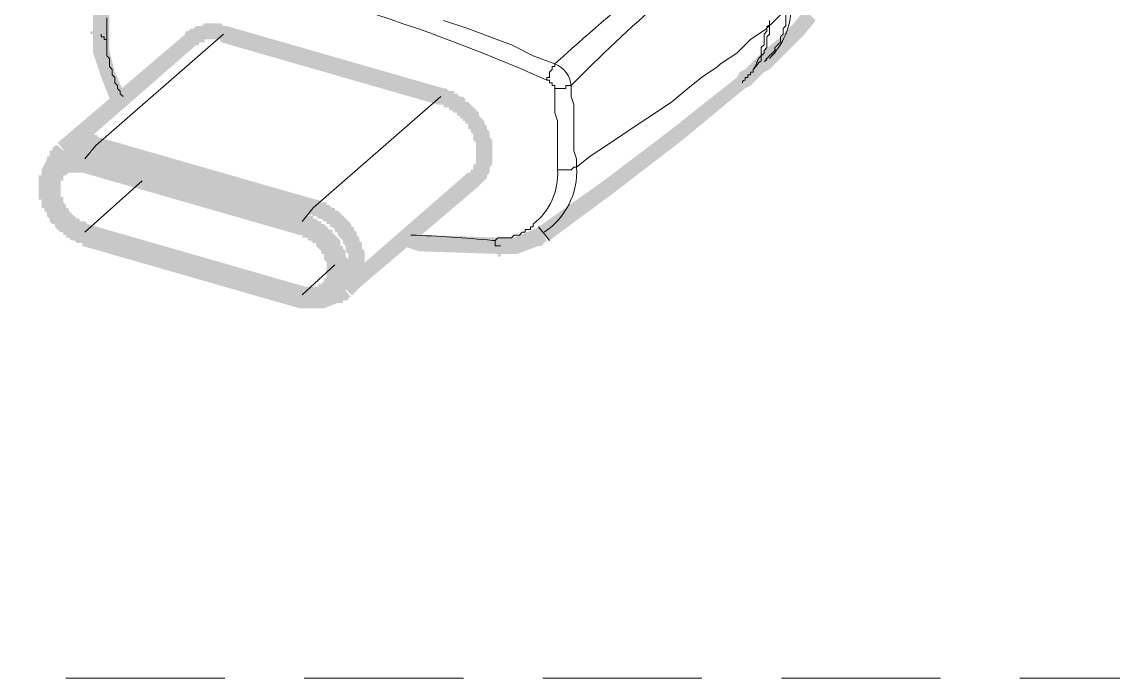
# Model space of a CAD drawing. Header units: millimetres. Extents: x -71336 to -35435, y -26189 to 22712.
# Drawn here: x -41062.62 to -41054.04, y -5471.38 to -5466.22 of the extents above; entities that cross this region are included whole.
import ezdxf
from ezdxf.enums import TextEntityAlignment as Align

# ---------------------------------------------------------------- set-up
doc = ezdxf.new("R2010")
doc.units = ezdxf.units.MM
doc.linetypes.add('DASHED2', pattern=[0.375, 0.25, -0.125])
doc.layers.add('SC - Equipment', color=7, linetype='Continuous', lineweight=13)
doc.styles.get("Standard").update_dxf_attribs({"font": 'arial.ttf', "height": 35})

# ---------------------------------------------------------------- blocks, each defined once
blk = doc.blocks.new('BARCO CLICKSHARE BUTTON WITH TEXT - SCHEMATIC')
at = {"layer": 'SC - Equipment', "lineweight": 0, "transparency": 33554687}
for points in [[(-20.4094, -24.6578), (-20.4094, -24.6151), (-20.4094, -24.6151), (-20.4094, -24.551), (-20.4094, -24.551), (-20.4094, -24.487), (-20.4094, -24.487), (-20.4094, -24.4443), (-20.4094, -24.4443), (-20.4094, -24.3802), (-20.4094, -24.3802), (-20.4094, -24.3162), (-20.4094, -24.3162), (-20.4094, -24.2735), (-20.4094, -24.2735), (-20.4094, -24.2094), (-20.4094, -24.2094), (-20.3881, -24.1454), (-20.3881, -24.1454), (-20.3881, -24.0814), (-20.3881, -24.0814), (-20.3881, -24.0173), (-20.26, -24.0387), (-20.26, -24.0814), (-20.26, -24.0814), (-20.26, -24.1454), (-20.26, -24.1454), (-20.2813, -24.2094), (-20.2813, -24.2094), (-20.2813, -24.2735), (-20.2813, -24.2735), (-20.2813, -24.3375), (-20.2813, -24.3375), (-20.2813, -24.4016), (-20.2813, -24.4016), (-20.2813, -24.4656), (-20.2813, -24.4656), (-20.2813, -24.487), (-20.2813, -24.487), (-20.2813, -24.551), (-20.2813, -24.551), (-20.2813, -24.6151), (-20.2813, -24.6151), (-20.2813, -24.6578)], [(-15.1576, -24.8072), (-15.0295, -24.7005), (-14.9014, -24.5724), (-14.8161, -24.4656), (-14.7307, -24.551), (-14.8161, -24.6578), (-14.9441, -24.7859), (-15.0509, -24.8926)], [(-19.406, -24.7218), (-19.406, -24.7218), (-19.406, -24.7005), (-19.4274, -24.7005), (-19.4487, -24.7005), (-19.4487, -24.7005), (-19.4701, -24.7005), (-19.4701, -24.7005), (-19.4914, -24.7005), (-19.4914, -24.7005), (-19.5128, -24.7005), (-19.5128, -24.7005), (-19.5128, -24.7005), (-19.5341, -24.7005), (-19.5341, -24.7218), (-19.5341, -24.7218), (-19.5555, -24.7218), (-19.5555, -24.7218), (-19.5555, -24.7218), (-19.5768, -24.7218), (-19.5768, -24.7218), (-19.5768, -24.7432), (-19.5982, -24.7432), (-19.5982, -24.7432), (-19.6836, -24.6578), (-19.6836, -24.6364), (-19.6622, -24.6364), (-19.6622, -24.6364), (-19.6622, -24.6364), (-19.6409, -24.6151), (-19.6409, -24.6151), (-19.6409, -24.6151), (-19.6409, -24.6151), (-19.6195, -24.6151), (-19.6195, -24.6151), (-19.6195, -24.6151), (-19.6195, -24.6151), (-19.5982, -24.5937), (-19.5982, -24.5937), (-19.5982, -24.5937), (-19.5768, -24.5937), (-19.5768, -24.5937), (-19.5768, -24.5937), (-19.5555, -24.5937), (-19.5555, -24.5937), (-19.5341, -24.5724), (-19.5341, -24.5724), (-19.5341, -24.5724), (-19.5341, -24.5724), (-19.5128, -24.5724), (-19.5128, -24.5724), (-19.5128, -24.5724), (-19.5128, -24.5724), (-19.4914, -24.5724), (-19.4914, -24.5724), (-19.4701, -24.5724), (-19.4701, -24.5724), (-19.4487, -24.5724), (-19.4487, -24.5724), (-19.4487, -24.5724), (-19.4274, -24.5724), (-19.4274, -24.5724), (-19.4274, -24.5724), (-19.406, -24.5724), (-19.406, -24.5724), (-19.3847, -24.5937), (-19.3847, -24.5937), (-19.3633, -24.5937), (-19.3633, -24.5937), (-19.3633, -24.5937)], [(-20.2813, -24.6578), (-20.2813, -24.7859), (-20.2386, -24.9566), (-20.1532, -25.1488), (-20.1532, -25.1488), (-20.2386, -25.2128), (-20.26, -25.2128), (-20.26, -25.2128), (-20.3454, -24.9993), (-20.4094, -24.8072), (-20.4094, -24.6578)], [(-15.3284, -24.9567), (-15.2857, -24.9353), (-15.2217, -24.8713), (-15.179, -24.914), (-15.2217, -24.8713), (-15.179, -24.8286), (-15.0936, -24.9353), (-15.1363, -24.9567), (-15.1363, -24.9567), (-15.2003, -25.0207), (-15.2003, -25.0207), (-15.243, -25.0634)], [(-16.9082, -26.1735), (-16.3959, -25.8106), (-15.8621, -25.405), (-15.3498, -24.9993), (-15.2857, -25.0847), (-15.7768, -25.4904), (-16.3318, -25.9173), (-16.8228, -26.2803)], [(-17.3993, -25.5971), (-17.3993, -25.5758), (-17.3993, -25.5758), (-17.3993, -25.5544), (-17.3993, -25.5544), (-17.3993, -25.5331), (-17.3993, -25.5117), (-17.3993, -25.5117), (-17.4206, -25.4904), (-17.4206, -25.469), (-17.4206, -25.469), (-17.4206, -25.469), (-17.4206, -25.4477), (-17.442, -25.4263), (-17.442, -25.4263), (-17.442, -25.405), (-17.4633, -25.405), (-17.4633, -25.3836), (-17.4633, -25.3623), (-17.4846, -25.3623), (-17.4846, -25.3409), (-17.506, -25.3409), (-17.506, -25.3196), (-17.5273, -25.3196), (-17.5273, -25.2982), (-17.5487, -25.2982), (-17.5487, -25.2769), (-17.57, -25.2769), (-17.5914, -25.2555), (-17.5914, -25.2555), (-17.5914, -25.2555), (-17.6127, -25.2555), (-17.6127, -25.2342), (-17.6341, -25.2342), (-17.6554, -25.2342), (-17.6554, -25.2128), (-17.6768, -25.2128), (-17.6768, -25.2128), (-17.6981, -25.2128), (-17.6554, -25.0847), (-17.6554, -25.0847), (-17.6341, -25.0847), (-17.6341, -25.0847), (-17.6341, -25.0847), (-17.6127, -25.1061), (-17.6127, -25.1061), (-17.5914, -25.1061), (-17.5914, -25.1061), (-17.57, -25.1061), (-17.57, -25.1274), (-17.57, -25.1274), (-17.57, -25.1274), (-17.5487, -25.1274), (-17.5487, -25.1274), (-17.5273, -25.1488), (-17.5273, -25.1488), (-17.506, -25.1488), (-17.506, -25.1488), (-17.506, -25.1488), (-17.506, -25.1488), (-17.4846, -25.1701), (-17.4846, -25.1701), (-17.4846, -25.1701), (-17.4846, -25.1915), (-17.4633, -25.1915), (-17.4633, -25.1915), (-17.442, -25.2128), (-17.442, -25.2128), (-17.442, -25.2128), (-17.442, -25.2128), (-17.4206, -25.2342), (-17.4206, -25.2342), (-17.3993, -25.2555), (-17.3993, -25.2555), (-17.3993, -25.2555), (-17.3993, -25.2555), (-17.3779, -25.2769), (-17.3779, -25.2769), (-17.3779, -25.2982), (-17.3779, -25.2982), (-17.3566, -25.3196), (-17.3566, -25.3196), (-17.3566, -25.3196), (-17.3566, -25.3196), (-17.3352, -25.3409), (-17.3352, -25.3409), (-17.3352, -25.3623), (-17.3352, -25.3623), (-17.3139, -25.3836), (-17.3139, -25.3836), (-17.3139, -25.405), (-17.3139, -25.405), (-17.3139, -25.405), (-17.3139, -25.405), (-17.2925, -25.4263), (-17.2925, -25.4263), (-17.2925, -25.4263), (-17.2925, -25.4263), (-17.2925, -25.4477), (-17.2925, -25.4477), (-17.2925, -25.469), (-17.2925, -25.469), (-17.2712, -25.4904), (-17.2712, -25.4904), (-17.2712, -25.5117), (-17.2712, -25.5117), (-17.2712, -25.5331), (-17.2712, -25.5331), (-17.2712, -25.5331), (-17.2712, -25.5331), (-17.2712, -25.5544), (-17.2712, -25.5544), (-17.2712, -25.5758), (-17.2712, -25.5758), (-17.2712, -25.5971)], [(-20.687, -25.5117), (-20.687, -25.5117), (-20.687, -25.5117), (-20.6656, -25.5117), (-20.6656, -25.5117), (-20.6656, -25.4904), (-20.6443, -25.4904), (-20.6443, -25.4904), (-20.6443, -25.4904), (-20.6229, -25.4904), (-20.6229, -25.4904), (-20.6229, -25.469), (-20.6229, -25.469), (-20.6016, -25.469), (-20.6016, -25.469), (-20.6016, -25.469), (-20.6016, -25.469), (-20.5802, -25.469), (-20.5802, -25.469), (-20.5589, -25.4477), (-20.5589, -25.4477), (-20.5589, -25.4477), (-20.5589, -25.4477), (-20.5375, -25.4477), (-20.5375, -25.4477), (-20.5162, -25.4477), (-20.5162, -25.4477), (-20.5162, -25.4477), (-20.5162, -25.4477), (-20.4948, -25.4477), (-20.4948, -25.4477), (-20.4735, -25.4477), (-20.4735, -25.4477), (-20.4521, -25.4477), (-20.4521, -25.4477), (-20.4521, -25.4477), (-20.4521, -25.4477), (-20.4308, -25.4477), (-20.4308, -25.4477), (-20.4094, -25.4477), (-20.4094, -25.4477), (-20.3881, -25.4477), (-20.3881, -25.4477), (-20.3667, -25.469), (-20.3667, -25.469), (-20.3667, -25.469), (-20.4094, -25.5971), (-20.4094, -25.5758), (-20.4308, -25.5758), (-20.4308, -25.5758), (-20.4521, -25.5758), (-20.4521, -25.5758), (-20.4735, -25.5758), (-20.4735, -25.5758), (-20.4948, -25.5758), (-20.4948, -25.5758), (-20.5162, -25.5758), (-20.5162, -25.5758), (-20.5162, -25.5758), (-20.5375, -25.5758), (-20.5375, -25.5758), (-20.5589, -25.5971), (-20.5589, -25.5971), (-20.5589, -25.5971), (-20.5802, -25.5971), (-20.5802, -25.5971), (-20.5802, -25.5971), (-20.6016, -25.6185), (-20.6016, -25.6185), (-20.6016, -25.6185)], [(-20.7724, -25.6398), (-20.7724, -25.6185), (-20.7724, -25.6185), (-20.751, -25.6185), (-20.751, -25.6185), (-20.751, -25.5971), (-20.751, -25.5971), (-20.751, -25.5971), (-20.751, -25.5971), (-20.751, -25.5758), (-20.751, -25.5758), (-20.7297, -25.5758), (-20.7297, -25.5758), (-20.7297, -25.5544), (-20.7297, -25.5544), (-20.7297, -25.5544), (-20.7297, -25.5544), (-20.7083, -25.5331), (-20.7083, -25.5331), (-20.7083, -25.5331), (-20.7083, -25.5331), (-20.687, -25.5331), (-20.6016, -25.6185), (-20.6229, -25.6185), (-20.6229, -25.6185), (-20.6229, -25.6398), (-20.6229, -25.6398), (-20.6229, -25.6398), (-20.6443, -25.6612), (-20.6443, -25.6612), (-20.6443, -25.6612), (-20.6443, -25.6612), (-20.6443, -25.6825), (-20.6443, -25.6825)], [(-20.815, -25.7252), (-20.815, -25.7252), (-20.815, -25.7252), (-20.7937, -25.7039), (-20.7937, -25.7039), (-20.7937, -25.7039), (-20.7937, -25.6825), (-20.7937, -25.6825), (-20.7937, -25.6825), (-20.7723, -25.6612), (-20.7723, -25.6612), (-20.7723, -25.6612), (-20.7723, -25.6612), (-20.751, -25.6398), (-20.751, -25.6398), (-20.751, -25.6398), (-20.751, -25.6398), (-20.7296, -25.6398), (-20.7296, -25.6185), (-20.7296, -25.6185), (-20.7296, -25.6185), (-20.7083, -25.6185), (-20.7083, -25.6185), (-20.7083, -25.5971), (-20.7083, -25.5971), (-20.6869, -25.5971), (-20.6869, -25.5971), (-20.6869, -25.5971), (-20.6229, -25.7039), (-20.6229, -25.7039), (-20.6443, -25.7039), (-20.6443, -25.7252), (-20.6443, -25.7252), (-20.6656, -25.7252), (-20.6656, -25.7252), (-20.6656, -25.7466), (-20.6656, -25.7466), (-20.6656, -25.7466), (-20.6869, -25.7466), (-20.6869, -25.7679), (-20.6869, -25.7679), (-20.6869, -25.7679), (-20.6869, -25.7892)], [(-20.4948, -25.7466), (-20.4948, -25.7466), (-20.4948, -25.7466), (-20.5162, -25.7466), (-20.5162, -25.7466), (-20.5162, -25.7466), (-20.5375, -25.7466), (-20.5375, -25.7466), (-20.5589, -25.7466), (-20.5589, -25.7466), (-20.5589, -25.7466), (-20.5802, -25.7466), (-20.5802, -25.7466), (-20.5802, -25.7466), (-20.6016, -25.7466), (-20.6016, -25.7466), (-20.6016, -25.7466), (-20.6016, -25.7466), (-20.6229, -25.7679), (-20.6229, -25.7679), (-20.6229, -25.7679), (-20.7083, -25.6612), (-20.7083, -25.6612), (-20.687, -25.6612), (-20.687, -25.6612), (-20.687, -25.6612), (-20.6656, -25.6398), (-20.6656, -25.6398), (-20.6656, -25.6398), (-20.6656, -25.6398), (-20.6443, -25.6398), (-20.6443, -25.6398), (-20.6443, -25.6398), (-20.6443, -25.6398), (-20.6229, -25.6185), (-20.6229, -25.6185), (-20.6229, -25.6185), (-20.6229, -25.6185), (-20.6016, -25.6185), (-20.6016, -25.6185), (-20.5802, -25.6185), (-20.5802, -25.6185), (-20.5802, -25.6185), (-20.5802, -25.6185), (-20.5589, -25.6185), (-20.5589, -25.6185), (-20.5375, -25.6185), (-20.5375, -25.6185), (-20.5375, -25.6185), (-20.5375, -25.6185), (-20.5162, -25.6185), (-20.5162, -25.6185), (-20.4948, -25.6185), (-20.4948, -25.6185), (-20.4948, -25.6185), (-20.4735, -25.6185), (-20.4735, -25.6185), (-20.4735, -25.6185), (-20.4521, -25.6185), (-20.4521, -25.6185), (-20.4521, -25.6185)], [(-20.6656, -25.5971), (-20.6656, -25.5758), (-20.6656, -25.5758), (-20.6443, -25.5758), (-20.6443, -25.5758), (-20.6443, -25.5758), (-20.6443, -25.5758), (-20.6229, -25.5758), (-20.6229, -25.5758), (-20.6016, -25.5758), (-20.6016, -25.5758), (-20.6016, -25.5758), (-20.5802, -25.5758), (-20.5802, -25.5758), (-20.5802, -25.5758), (-20.5589, -25.5758), (-20.5589, -25.5758), (-20.5589, -25.5758), (-20.5589, -25.5758), (-20.5375, -25.5758), (-20.5375, -25.5758), (-20.5162, -25.5758), (-20.5162, -25.5758), (-20.4948, -25.5758), (-20.4948, -25.5758), (-20.4948, -25.5758), (-20.4948, -25.5758), (-20.4735, -25.5758), (-20.4735, -25.5758), (-20.4521, -25.5758), (-20.4521, -25.5758), (-20.4521, -25.5758), (-20.4948, -25.7039), (-20.4948, -25.7039), (-20.4948, -25.7039), (-20.5162, -25.7039), (-20.5162, -25.7039), (-20.5375, -25.7039), (-20.5375, -25.7039), (-20.5589, -25.7039), (-20.5589, -25.7039), (-20.5589, -25.7039), (-20.5802, -25.7039), (-20.5802, -25.7039), (-20.6016, -25.7039), (-20.6016, -25.7039), (-20.6016, -25.7039), (-20.6229, -25.7039), (-20.6229, -25.7039)], [(-17.4633, -25.7466), (-17.4419, -25.7466), (-17.4419, -25.7466), (-17.4419, -25.7252), (-17.4419, -25.7252), (-17.4206, -25.7252), (-17.4206, -25.7039), (-17.4206, -25.7039), (-17.4206, -25.7039), (-17.4206, -25.6825), (-17.4206, -25.6825), (-17.3993, -25.6825), (-17.3993, -25.6612), (-17.3993, -25.6612), (-17.3993, -25.6398), (-17.3993, -25.6398), (-17.3993, -25.6185), (-17.3993, -25.6185), (-17.3993, -25.5971), (-17.3993, -25.5971), (-17.2712, -25.5971), (-17.2712, -25.6185), (-17.2712, -25.6185), (-17.2712, -25.6185), (-17.2712, -25.6185), (-17.2712, -25.6398), (-17.2712, -25.6398), (-17.2712, -25.6612), (-17.2712, -25.6612), (-17.2712, -25.6825), (-17.2712, -25.6825), (-17.2712, -25.6825), (-17.2712, -25.6825), (-17.2925, -25.7039), (-17.2925, -25.7039), (-17.2925, -25.7252), (-17.2925, -25.7252), (-17.2925, -25.7252), (-17.2925, -25.7252), (-17.2925, -25.7466), (-17.2925, -25.7466), (-17.2925, -25.7466), (-17.2925, -25.7466), (-17.3139, -25.7679), (-17.3139, -25.7679), (-17.3139, -25.7679), (-17.3139, -25.7679), (-17.3139, -25.7892), (-17.3139, -25.7892), (-17.3352, -25.8106), (-17.3352, -25.8106), (-17.3352, -25.8106), (-17.3352, -25.8106), (-17.3566, -25.8319), (-17.3566, -25.8319), (-17.3566, -25.8319), (-17.3566, -25.8319), (-17.3779, -25.8533)], [(-20.4948, -26.323), (-20.4948, -26.3016), (-20.4948, -26.3016), (-20.5162, -26.3016), (-20.5162, -26.3016), (-20.5375, -26.3016), (-20.5375, -26.3016), (-20.5589, -26.2803), (-20.5589, -26.2803), (-20.5589, -26.2803), (-20.5589, -26.2803), (-20.5802, -26.2803), (-20.5802, -26.2803), (-20.6016, -26.2589), (-20.6016, -26.2589), (-20.6229, -26.2589), (-20.6229, -26.2589), (-20.6229, -26.2376), (-20.6229, -26.2376), (-20.6443, -26.2376), (-20.6443, -26.2376), (-20.6443, -26.2162), (-20.6443, -26.2162), (-20.6656, -26.2162), (-20.6656, -26.2162), (-20.687, -26.1949), (-20.687, -26.1949), (-20.687, -26.1949), (-20.687, -26.1949), (-20.7083, -26.1735), (-20.7083, -26.1735), (-20.7083, -26.1522), (-20.7083, -26.1522), (-20.7296, -26.1522), (-20.7296, -26.1522), (-20.751, -26.1308), (-20.751, -26.1308), (-20.751, -26.1095), (-20.751, -26.1095), (-20.751, -26.1095), (-20.751, -26.1095), (-20.7723, -26.0881), (-20.7723, -26.0881), (-20.7723, -26.0881), (-20.7723, -26.0881), (-20.7723, -26.0668), (-20.7723, -26.0668), (-20.7937, -26.0454), (-20.7937, -26.0454), (-20.7937, -26.0454), (-20.7937, -26.0454), (-20.7937, -26.0241), (-20.815, -26.0241), (-20.815, -26.0027), (-20.815, -26.0027), (-20.815, -25.9814), (-20.815, -25.9814), (-20.815, -25.96), (-20.815, -25.96), (-20.8364, -25.96), (-20.8364, -25.96), (-20.8364, -25.9387), (-20.8364, -25.9387), (-20.8364, -25.9173), (-20.8364, -25.9173), (-20.8364, -25.896), (-20.8364, -25.896), (-20.8364, -25.896), (-20.8364, -25.896), (-20.8364, -25.8746), (-20.8364, -25.8746), (-20.8364, -25.8746), (-20.8364, -25.8746), (-20.8364, -25.8533), (-20.8364, -25.8533), (-20.8364, -25.8319), (-20.8364, -25.8319), (-20.8364, -25.8106), (-20.8364, -25.8106), (-20.8364, -25.8106), (-20.8364, -25.8106), (-20.8364, -25.7892), (-20.8364, -25.7892), (-20.8364, -25.7679), (-20.8364, -25.7679), (-20.815, -25.7679), (-20.815, -25.7679), (-20.815, -25.7466), (-20.815, -25.7466), (-20.815, -25.7252), (-20.687, -25.7892), (-20.7083, -25.7892), (-20.7083, -25.7892), (-20.7083, -25.8106), (-20.7083, -25.8106), (-20.7083, -25.8319), (-20.7083, -25.8319), (-20.7083, -25.8533), (-20.7083, -25.8533), (-20.7083, -25.8746), (-20.7083, -25.8746), (-20.7083, -25.896), (-20.7083, -25.896), (-20.7083, -25.896), (-20.7083, -25.9173), (-20.7083, -25.9173), (-20.7083, -25.9387), (-20.687, -25.9387), (-20.687, -25.96), (-20.687, -25.9814), (-20.687, -25.9814), (-20.6656, -26.0027), (-20.6656, -26.0027), (-20.6656, -26.0241), (-20.6656, -26.0241), (-20.6443, -26.0454), (-20.6443, -26.0454), (-20.6443, -26.0454), (-20.6229, -26.0668), (-20.6229, -26.0668), (-20.6016, -26.0881), (-20.6016, -26.0881), (-20.6016, -26.1095), (-20.5802, -26.1095), (-20.5802, -26.1308), (-20.5589, -26.1308), (-20.5589, -26.1308), (-20.5375, -26.1522), (-20.5375, -26.1522), (-20.5162, -26.1522), (-20.5162, -26.1735), (-20.4948, -26.1735), (-20.4948, -26.1735), (-20.4735, -26.1735), (-20.4521, -26.1949), (-20.4521, -26.1949)], [(-20.6229, -25.7679), (-20.6229, -25.7679), (-20.6229, -25.7679), (-20.6229, -25.7679), (-20.6443, -25.7679), (-20.6443, -25.7892), (-20.6443, -25.7892), (-20.6443, -25.7892), (-20.6443, -25.7892), (-20.6443, -25.7892), (-20.6443, -25.8106), (-20.6443, -25.8106), (-20.7723, -25.7466), (-20.7723, -25.7466), (-20.7723, -25.7466), (-20.751, -25.7466), (-20.751, -25.7252), (-20.751, -25.7252), (-20.751, -25.7252), (-20.751, -25.7252), (-20.751, -25.7252), (-20.751, -25.7039), (-20.751, -25.7039), (-20.7296, -25.7039), (-20.7296, -25.7039), (-20.7296, -25.7039), (-20.7296, -25.7039), (-20.7296, -25.6825), (-20.7296, -25.6825), (-20.7296, -25.6825), (-20.7296, -25.6825), (-20.7083, -25.6825), (-20.7083, -25.6825), (-20.7083, -25.6612)], [(-20.6443, -25.8106), (-20.6443, -25.8106), (-20.6656, -25.8106), (-20.6656, -25.8106), (-20.6656, -25.8319), (-20.6656, -25.8319), (-20.6656, -25.8319), (-20.6656, -25.8533), (-20.6656, -25.8533), (-20.6656, -25.8533), (-20.6656, -25.8746), (-20.6656, -25.8746), (-20.7937, -25.8746), (-20.7937, -25.8533), (-20.7937, -25.8533), (-20.7937, -25.8533), (-20.7937, -25.8533), (-20.7937, -25.8319), (-20.7937, -25.8319), (-20.7937, -25.8319), (-20.7937, -25.8319), (-20.7937, -25.8106), (-20.7937, -25.8106), (-20.7937, -25.8106), (-20.7937, -25.8106), (-20.7937, -25.7893), (-20.7724, -25.7893), (-20.7724, -25.7893), (-20.7724, -25.7893), (-20.7724, -25.7679), (-20.7724, -25.7679), (-20.7724, -25.7679), (-20.7724, -25.7679), (-20.7724, -25.7466)], [(-20.6656, -25.8746), (-20.6656, -25.8746), (-20.6656, -25.896), (-20.6656, -25.896), (-20.6656, -25.9173), (-20.6656, -25.9173), (-20.6656, -25.9387), (-20.6443, -25.9387), (-20.6443, -25.96), (-20.6443, -25.96), (-20.6443, -25.9814), (-20.6443, -25.9814), (-20.6229, -26.0027), (-20.6229, -26.0027), (-20.6229, -26.0241), (-20.6016, -26.0241), (-20.6016, -26.0454), (-20.6016, -26.0454), (-20.5802, -26.0668), (-20.5802, -26.0668), (-20.5802, -26.0668), (-20.5589, -26.0881), (-20.5589, -26.0881), (-20.5375, -26.1095), (-20.5375, -26.1095), (-20.5162, -26.1095), (-20.5162, -26.1308), (-20.4948, -26.1308), (-20.4948, -26.1308), (-20.4735, -26.1308), (-20.4735, -26.1308), (-20.4521, -26.1522), (-20.4521, -26.1522), (-20.4948, -26.2589), (-20.4948, -26.2589), (-20.4948, -26.2589), (-20.5162, -26.2589), (-20.5162, -26.2589), (-20.5375, -26.2589), (-20.5375, -26.2589), (-20.5375, -26.2376), (-20.5375, -26.2376), (-20.5589, -26.2376), (-20.5589, -26.2376), (-20.5802, -26.2376), (-20.5802, -26.2376), (-20.6016, -26.2162), (-20.6016, -26.2162), (-20.6016, -26.2162), (-20.6016, -26.2162), (-20.6229, -26.1949), (-20.6229, -26.1949), (-20.6229, -26.1949), (-20.6443, -26.1949), (-20.6443, -26.1735), (-20.6443, -26.1735), (-20.6656, -26.1735), (-20.6656, -26.1735), (-20.6656, -26.1522), (-20.6656, -26.1522), (-20.687, -26.1522), (-20.687, -26.1308), (-20.687, -26.1308), (-20.687, -26.1308), (-20.7083, -26.1095), (-20.7083, -26.1095), (-20.7083, -26.1095), (-20.7083, -26.1095), (-20.7297, -26.0881), (-20.7297, -26.0881), (-20.7297, -26.0881), (-20.7297, -26.0668), (-20.751, -26.0668), (-20.751, -26.0668), (-20.751, -26.0454), (-20.751, -26.0454), (-20.751, -26.0241), (-20.751, -26.0241), (-20.7724, -26.0241), (-20.7724, -26.0241), (-20.7724, -26.0027), (-20.7724, -26.0027), (-20.7724, -25.9814), (-20.7724, -25.9814), (-20.7724, -25.96), (-20.7724, -25.96), (-20.7937, -25.96), (-20.7937, -25.96), (-20.7937, -25.9387), (-20.7937, -25.9387), (-20.7937, -25.9173), (-20.7937, -25.9173), (-20.7937, -25.896), (-20.7937, -25.896), (-20.7937, -25.896), (-20.7937, -25.896), (-20.7937, -25.8746)], [(-18.6588, -25.96), (-18.6588, -25.96), (-18.6588, -25.96), (-18.6375, -25.96), (-18.6375, -25.96), (-18.6161, -25.9814), (-18.6161, -25.9814), (-18.5948, -25.9814), (-18.5948, -25.9814), (-18.5734, -25.9814), (-18.5734, -25.9814), (-18.5734, -26.0027), (-18.5734, -26.0027), (-18.5521, -26.0027), (-18.5521, -26.0027), (-18.5307, -26.0241), (-18.5307, -26.0241), (-18.5094, -26.0241), (-18.5094, -26.0241), (-18.5094, -26.0454), (-18.5094, -26.0454), (-18.488, -26.0454), (-18.488, -26.0454), (-18.4667, -26.0668), (-18.4667, -26.0668), (-18.4667, -26.0668), (-18.4667, -26.0668), (-18.4453, -26.0881), (-18.4453, -26.0881), (-18.4453, -26.0881), (-18.4453, -26.0881), (-18.424, -26.1095), (-18.424, -26.1095), (-18.4026, -26.1308), (-18.4026, -26.1308), (-18.4026, -26.1308), (-18.4026, -26.1308), (-18.3813, -26.1522), (-18.3813, -26.1522), (-18.3813, -26.1735), (-18.3813, -26.1735), (-18.3599, -26.1735), (-18.3599, -26.1949), (-18.3599, -26.1949), (-18.3599, -26.1949), (-18.3386, -26.2162), (-18.3386, -26.2162), (-18.3386, -26.2376), (-18.3386, -26.2376), (-18.3172, -26.2589), (-18.3172, -26.2589), (-18.3172, -26.2589), (-18.3172, -26.2803), (-18.3172, -26.2803), (-18.3172, -26.2803), (-18.2959, -26.3016), (-18.2959, -26.3016), (-18.2959, -26.323), (-18.2959, -26.323), (-18.2959, -26.3443), (-18.2959, -26.3443), (-18.2959, -26.3443), (-18.2959, -26.3443), (-18.2745, -26.3657), (-18.2745, -26.3657), (-18.2745, -26.387), (-18.2745, -26.387), (-18.2745, -26.4084), (-18.2745, -26.4084), (-18.2745, -26.4297), (-18.2745, -26.4297), (-18.2745, -26.4297), (-18.2745, -26.4297), (-18.2745, -26.4511), (-18.2745, -26.4511), (-18.2745, -26.4724), (-18.2745, -26.4724), (-18.2745, -26.4938), (-18.2745, -26.4938), (-18.2745, -26.5151), (-18.2745, -26.5151), (-18.2745, -26.5151), (-18.2745, -26.5151), (-18.2745, -26.5365), (-18.2745, -26.5365), (-18.2745, -26.5365), (-18.2745, -26.5365), (-18.2745, -26.5578), (-18.2745, -26.5578), (-18.2959, -26.5792), (-18.2959, -26.5792), (-18.2959, -26.5792), (-18.2959, -26.5792), (-18.2959, -26.6005), (-18.2959, -26.6005), (-18.2959, -26.6219), (-18.2959, -26.6219), (-18.3172, -26.6219), (-18.3172, -26.6219), (-18.3172, -26.6432), (-18.3172, -26.6432), (-18.3172, -26.6432), (-18.3172, -26.6432), (-18.3386, -26.6645), (-18.3386, -26.6645), (-18.3386, -26.6645), (-18.3386, -26.6645), (-18.3386, -26.6859), (-18.3386, -26.6859), (-18.3599, -26.6859), (-18.3599, -26.7072), (-18.3599, -26.7072), (-18.3599, -26.7072), (-18.3813, -26.7072), (-18.4667, -26.6219), (-18.4667, -26.6219), (-18.4453, -26.6005), (-18.4453, -26.6005), (-18.4453, -26.6005), (-18.4453, -26.5792), (-18.424, -26.5792), (-18.424, -26.5792), (-18.424, -26.5792), (-18.424, -26.5578), (-18.424, -26.5578), (-18.424, -26.5365), (-18.4026, -26.5365), (-18.4026, -26.5365), (-18.4026, -26.5151), (-18.4026, -26.5151), (-18.4026, -26.5151), (-18.4026, -26.4938), (-18.4026, -26.4724), (-18.4026, -26.4724), (-18.4026, -26.4511), (-18.4026, -26.4511), (-18.4026, -26.4297), (-18.4026, -26.4297), (-18.4026, -26.4084), (-18.4026, -26.4084), (-18.4026, -26.387), (-18.424, -26.3657), (-18.424, -26.3657), (-18.424, -26.3443), (-18.424, -26.3443), (-18.424, -26.323), (-18.4453, -26.3016), (-18.4453, -26.3016), (-18.4453, -26.2803), (-18.4667, -26.2589), (-18.4667, -26.2589), (-18.488, -26.2376), (-18.488, -26.2376), (-18.488, -26.2162), (-18.5094, -26.2162), (-18.5094, -26.1949), (-18.5307, -26.1735), (-18.5307, -26.1735), (-18.488, -26.1308), (-18.5307, -26.1735), (-18.5521, -26.1735), (-18.5094, -26.1308), (-18.5307, -26.1735), (-18.5521, -26.1522), (-18.5734, -26.1522), (-18.5734, -26.1308), (-18.5948, -26.1308), (-18.5948, -26.1308), (-18.6161, -26.1095), (-18.6375, -26.1095), (-18.6375, -26.1095), (-18.6588, -26.0881), (-18.6588, -26.0881), (-18.6802, -26.0881), (-18.6802, -26.0881), (-18.7015, -26.0668)], [(-18.7442, -26.0668), (-18.7442, -26.0668), (-18.7442, -26.0668), (-18.7229, -26.0881), (-18.7229, -26.0881), (-18.7015, -26.0881), (-18.7015, -26.0881), (-18.6802, -26.0881), (-18.6802, -26.0881), (-18.6802, -26.1095), (-18.6802, -26.1095), (-18.6588, -26.1095), (-18.6588, -26.1095), (-18.6375, -26.1308), (-18.6375, -26.1308), (-18.6161, -26.1308), (-18.6161, -26.1308), (-18.6161, -26.1522), (-18.6161, -26.1522), (-18.5948, -26.1522), (-18.5948, -26.1522), (-18.5734, -26.1735), (-18.5734, -26.1735), (-18.5734, -26.1735), (-18.5734, -26.1735), (-18.5521, -26.1949), (-18.5521, -26.1949), (-18.5307, -26.1949), (-18.5307, -26.1949), (-18.5307, -26.2162), (-18.5307, -26.2162), (-18.5307, -26.2162), (-18.5307, -26.2162), (-18.5094, -26.2376), (-18.5094, -26.2376), (-18.488, -26.2589), (-18.488, -26.2589), (-18.488, -26.2589), (-18.488, -26.2589), (-18.4667, -26.2803), (-18.4667, -26.2803), (-18.4667, -26.3016), (-18.4667, -26.3016), (-18.4667, -26.323), (-18.4667, -26.323), (-18.4453, -26.323), (-18.4453, -26.3443), (-18.4453, -26.3443), (-18.4453, -26.3443), (-18.424, -26.3657), (-18.424, -26.3657), (-18.424, -26.387), (-18.424, -26.387), (-18.424, -26.4084), (-18.424, -26.4084), (-18.424, -26.4084), (-18.424, -26.4084), (-18.4026, -26.4297), (-18.4026, -26.4297), (-18.4026, -26.4511), (-18.4026, -26.4511), (-18.4026, -26.4511), (-18.4026, -26.4511), (-18.4026, -26.4724), (-18.4026, -26.4724), (-18.4026, -26.4938), (-18.4026, -26.4938), (-18.4026, -26.4938), (-18.4026, -26.4938), (-18.4026, -26.5151), (-18.4026, -26.5151), (-18.4026, -26.5365), (-18.4026, -26.5365), (-18.4026, -26.5578), (-18.4026, -26.5578), (-18.4026, -26.5578), (-18.4026, -26.5578), (-18.4026, -26.5791), (-18.4026, -26.5791), (-18.4026, -26.5791), (-18.4026, -26.6005), (-18.4026, -26.6005), (-18.4026, -26.6005), (-18.4026, -26.6218), (-18.424, -26.6218), (-18.424, -26.6432), (-18.424, -26.6432), (-18.424, -26.6432), (-18.424, -26.6432), (-18.424, -26.6645), (-18.424, -26.6645), (-18.424, -26.6645), (-18.424, -26.6645), (-18.4453, -26.6859), (-18.4453, -26.6859), (-18.4453, -26.6859), (-18.4453, -26.6859), (-18.4453, -26.7072), (-18.4453, -26.7072), (-18.4667, -26.7072), (-18.4667, -26.7286), (-18.4667, -26.7286), (-18.5734, -26.6432), (-18.5734, -26.6432), (-18.5521, -26.6432), (-18.5521, -26.6218), (-18.5521, -26.6218), (-18.5521, -26.6218), (-18.5521, -26.6005), (-18.5521, -26.6005), (-18.5307, -26.6005), (-18.5307, -26.5791), (-18.5307, -26.5791), (-18.5307, -26.5578), (-18.5307, -26.5578), (-18.5307, -26.5578), (-18.5307, -26.5365), (-18.5307, -26.5365), (-18.5307, -26.5151), (-18.5307, -26.5151), (-18.5307, -26.4938), (-18.5307, -26.4938), (-18.5307, -26.4724), (-18.5307, -26.4724), (-18.5307, -26.4724), (-18.5307, -26.4511), (-18.5521, -26.4297), (-18.5521, -26.4297), (-18.5521, -26.4084), (-18.5521, -26.4084), (-18.5521, -26.387), (-18.5734, -26.387), (-18.5734, -26.3657), (-18.5734, -26.3443), (-18.5948, -26.3443), (-18.5948, -26.323), (-18.6161, -26.323), (-18.6161, -26.3016), (-18.6161, -26.3016), (-18.6375, -26.3016), (-18.6375, -26.2803), (-18.6588, -26.2803), (-18.6588, -26.2589), (-18.6802, -26.2589), (-18.6802, -26.2376), (-18.7015, -26.2376), (-18.7015, -26.2376), (-18.7229, -26.2162), (-18.7229, -26.2162), (-18.7442, -26.2162), (-18.7442, -26.2162), (-18.7656, -26.1949), (-18.7656, -26.1949), (-18.7869, -26.1949)], [(-18.5734, -26.5151), (-18.5734, -26.4938), (-18.5734, -26.4938), (-18.5734, -26.4938), (-18.5734, -26.4724), (-18.5734, -26.4724), (-18.5734, -26.4511), (-18.5734, -26.4511), (-18.5948, -26.4297), (-18.5948, -26.4297), (-18.5948, -26.4084), (-18.5948, -26.387), (-18.6161, -26.387), (-18.6161, -26.3657), (-18.6161, -26.3657), (-18.6375, -26.3443), (-18.6375, -26.3443), (-18.6375, -26.3443), (-18.6588, -26.323), (-18.6588, -26.323), (-18.6588, -26.3016), (-18.6802, -26.3016), (-18.6802, -26.3016), (-18.7015, -26.2803), (-18.7015, -26.2803), (-18.7229, -26.2803), (-18.7229, -26.2589), (-18.7442, -26.2589), (-18.7442, -26.2589), (-18.7656, -26.2589), (-18.7656, -26.2376), (-18.7869, -26.2376), (-18.7869, -26.2376), (-18.7442, -26.1095), (-18.7442, -26.1095), (-18.7442, -26.1095), (-18.7229, -26.1308), (-18.7229, -26.1308), (-18.7015, -26.1308), (-18.7015, -26.1308), (-18.7015, -26.1308), (-18.6802, -26.1308), (-18.6802, -26.1522), (-18.6802, -26.1522), (-18.6588, -26.1522), (-18.6588, -26.1522), (-18.6375, -26.1735), (-18.6375, -26.1735), (-18.6375, -26.1735), (-18.6375, -26.1735), (-18.6161, -26.1735), (-18.6161, -26.1735), (-18.5948, -26.1949), (-18.5948, -26.1949), (-18.5948, -26.1949), (-18.5948, -26.2162), (-18.5734, -26.2162), (-18.5734, -26.2162), (-18.5734, -26.2376), (-18.5734, -26.2376), (-18.5521, -26.2376), (-18.5521, -26.2376), (-18.5521, -26.2589), (-18.5521, -26.2589), (-18.5307, -26.2589), (-18.5307, -26.2589), (-18.5307, -26.2803), (-18.5307, -26.2803), (-18.5094, -26.3016), (-18.5094, -26.3016), (-18.5094, -26.3016), (-18.5094, -26.3016), (-18.488, -26.323), (-18.488, -26.323), (-18.488, -26.3443), (-18.488, -26.3443), (-18.488, -26.3443), (-18.488, -26.3443), (-18.4667, -26.3657), (-18.4667, -26.3657), (-18.4667, -26.387), (-18.4667, -26.387), (-18.4667, -26.4084), (-18.4667, -26.4084), (-18.4667, -26.4084), (-18.4667, -26.4084), (-18.4453, -26.4297), (-18.4453, -26.4297), (-18.4453, -26.4511), (-18.4453, -26.4511), (-18.4453, -26.4724), (-18.4453, -26.4724), (-18.4453, -26.4724), (-18.4453, -26.4724), (-18.4453, -26.4938), (-18.4453, -26.4938), (-18.4453, -26.5151)], [(-17.933, -26.1949), (-17.8262, -26.2376), (-17.2071, -26.2589), (-17.2071, -26.387), (-17.8476, -26.3657), (-17.9757, -26.323)], [(-17.2285, -26.2589), (-17.1004, -26.2589), (-16.9509, -26.1949), (-16.9082, -26.1735), (-16.8442, -26.2803), (-16.8869, -26.323), (-16.9082, -26.323), (-17.079, -26.387), (-17.2071, -26.387)], [(-18.6161, -26.6218), (-18.6161, -26.6218), (-18.5948, -26.6005), (-18.5948, -26.6005), (-18.5948, -26.6005), (-18.5948, -26.6005), (-18.5948, -26.5791), (-18.5948, -26.5791), (-18.5734, -26.5791), (-18.5734, -26.5578), (-18.5734, -26.5578), (-18.5734, -26.5578), (-18.5734, -26.5365), (-18.5734, -26.5365), (-18.5734, -26.5365), (-18.5734, -26.5151), (-18.5734, -26.5151), (-18.4453, -26.5151), (-18.4453, -26.5151), (-18.4453, -26.5151), (-18.4453, -26.5365), (-18.4453, -26.5365), (-18.4453, -26.5578), (-18.4453, -26.5578), (-18.4453, -26.5578), (-18.4453, -26.5791), (-18.4453, -26.5791), (-18.4453, -26.5791), (-18.4453, -26.6005), (-18.4453, -26.6005), (-18.4667, -26.6005), (-18.4667, -26.6218), (-18.4667, -26.6218), (-18.4667, -26.6218), (-18.4667, -26.6432), (-18.4667, -26.6432), (-18.4667, -26.6432), (-18.488, -26.6432), (-18.488, -26.6645), (-18.488, -26.6645), (-18.488, -26.6645), (-18.488, -26.6645), (-18.5094, -26.6859), (-18.5094, -26.6859), (-18.5094, -26.6859), (-18.5094, -26.6859), (-18.5094, -26.7072), (-18.5094, -26.7072), (-18.5307, -26.7072)], [(-18.7442, -26.6432), (-18.7442, -26.6432), (-18.7442, -26.6432), (-18.7229, -26.6432), (-18.7229, -26.6432), (-18.7015, -26.6432), (-18.7015, -26.6432), (-18.6802, -26.6432), (-18.6802, -26.6432), (-18.6802, -26.6432), (-18.6588, -26.6432), (-18.6588, -26.6432), (-18.6588, -26.6432), (-18.6375, -26.6432), (-18.6375, -26.6432), (-18.5948, -26.7499), (-18.5948, -26.7499), (-18.5948, -26.7499), (-18.6161, -26.7713), (-18.6161, -26.7713), (-18.6375, -26.7713), (-18.6375, -26.7713), (-18.6375, -26.7713), (-18.6375, -26.7713), (-18.6588, -26.7713), (-18.6588, -26.7713), (-18.6802, -26.7713), (-18.6802, -26.7713), (-18.6802, -26.7713), (-18.6802, -26.7713), (-18.7015, -26.7713), (-18.7015, -26.7713), (-18.7229, -26.7713), (-18.7229, -26.7713), (-18.7229, -26.7713), (-18.7229, -26.7713), (-18.7442, -26.7713), (-18.7442, -26.7713), (-18.7656, -26.7713), (-18.7656, -26.7713), (-18.7656, -26.7713), (-18.7869, -26.7713), (-18.7869, -26.7713)], [(-18.6375, -26.6432), (-18.6375, -26.6432), (-18.6375, -26.6219), (-18.6375, -26.6219), (-18.6375, -26.6219), (-18.6161, -26.6219), (-18.6161, -26.6219), (-18.6161, -26.6219), (-18.6161, -26.6219), (-18.6161, -26.6219), (-18.6161, -26.6219), (-18.5307, -26.7072), (-18.5307, -26.7286), (-18.5307, -26.7286), (-18.5307, -26.7286), (-18.5307, -26.7286), (-18.5521, -26.7286), (-18.5521, -26.7286), (-18.5521, -26.7286), (-18.5521, -26.7286), (-18.5521, -26.7286), (-18.5521, -26.7286), (-18.5734, -26.7286), (-18.5734, -26.7286), (-18.5734, -26.7499), (-18.5734, -26.7499), (-18.5734, -26.7499), (-18.5734, -26.7499), (-18.5734, -26.7499), (-18.5734, -26.7499), (-18.5948, -26.7499)], [(-18.4667, -26.7286), (-18.488, -26.7286), (-18.488, -26.7499), (-18.488, -26.7499), (-18.488, -26.7499), (-18.5094, -26.7499), (-18.5094, -26.7499), (-18.5094, -26.7713), (-18.5094, -26.7713), (-18.5094, -26.7713), (-18.5307, -26.7713), (-18.5307, -26.7713), (-18.5307, -26.7713), (-18.5521, -26.7926), (-18.5521, -26.7926), (-18.5521, -26.7926), (-18.5521, -26.7926), (-18.5734, -26.7926), (-18.5734, -26.7926), (-18.5734, -26.7926), (-18.5948, -26.7926), (-18.5948, -26.814), (-18.5948, -26.814), (-18.5948, -26.814), (-18.6375, -26.6859), (-18.6375, -26.6859), (-18.6375, -26.6859), (-18.6161, -26.6859), (-18.6161, -26.6859), (-18.5948, -26.6645), (-18.5948, -26.6645), (-18.5948, -26.6645), (-18.5948, -26.6645), (-18.5948, -26.6645), (-18.5734, -26.6645), (-18.5734, -26.6432), (-18.5734, -26.6432)], [(-18.3813, -26.7286), (-18.3813, -26.7286), (-18.3813, -26.7286), (-18.4026, -26.7286), (-18.4026, -26.7286), (-18.4026, -26.7286), (-18.4026, -26.7286), (-18.4026, -26.7499), (-18.4026, -26.7499), (-18.424, -26.7499), (-18.424, -26.7499), (-18.4453, -26.7499), (-18.4453, -26.7499), (-18.4453, -26.7713), (-18.4453, -26.7713), (-18.4667, -26.7713), (-18.4667, -26.7713), (-18.4667, -26.7713), (-18.4667, -26.7713), (-18.488, -26.7713), (-18.488, -26.7713), (-18.488, -26.7713), (-18.5307, -26.6645), (-18.5307, -26.6645), (-18.5094, -26.6432), (-18.5094, -26.6432), (-18.5094, -26.6432), (-18.488, -26.6432), (-18.488, -26.6432), (-18.488, -26.6432), (-18.488, -26.6432), (-18.4667, -26.6219), (-18.4667, -26.6219), (-18.4667, -26.6219)], [(-18.5948, -26.814), (-18.6161, -26.814), (-18.6161, -26.814), (-18.6375, -26.814), (-18.6375, -26.814), (-18.6375, -26.814), (-18.6375, -26.814), (-18.6375, -26.814), (-18.6588, -26.814), (-18.6588, -26.814), (-18.6588, -26.814), (-18.6802, -26.814), (-18.6802, -26.814), (-18.7015, -26.814), (-18.7015, -26.814), (-18.7015, -26.814), (-18.7015, -26.814), (-18.7229, -26.814), (-18.7229, -26.814), (-18.7442, -26.814), (-18.7442, -26.814), (-18.7656, -26.814), (-18.7656, -26.814), (-18.7656, -26.814), (-18.7656, -26.814), (-18.7869, -26.814), (-18.7442, -26.6859), (-18.7442, -26.6859), (-18.7229, -26.6859), (-18.7229, -26.6859), (-18.7015, -26.6859), (-18.7015, -26.6859), (-18.6802, -26.6859), (-18.6802, -26.6859), (-18.6802, -26.6859), (-18.6588, -26.6859), (-18.6588, -26.7499), (-18.6588, -26.6859), (-18.6588, -26.6859), (-18.6588, -26.7499), (-18.6588, -26.6859), (-18.6588, -26.6859), (-18.6375, -26.6859), (-18.6375, -26.6859)]]:
    blk.add_hatch(color=7, dxfattribs=at).paths.add_polyline_path(points)
at = {"layer": 'SC - Equipment', "color": 7, "lineweight": 0, "transparency": 33554687}
for points in [[(-15.2644, -23.6544, 0.026924), (-16.7801, -24.8926), (-16.7801, -24.914), (-16.8015, -24.914), (-16.8015, -24.9353), (-16.8228, -24.9567), (-16.8228, -24.978), (-16.8228, -24.9993), (-16.8442, -24.9993), (-16.8442, -25.0207, 0.070044), (-20.2173, -24.0387)], [(-17.6554, -24.551), (-17.4633, -24.6151), (-17.2925, -24.6791), (-17.1217, -24.7432), (-16.9509, -24.8286), (-16.7801, -24.8926, -0.280416), (-16.652, -25.0634, -0.040203), (-15.179, -23.7825)], [(-15.179, -24.8499), (-15.1576, -24.8286), (-15.1576, -24.8072), (-15.1576, -24.7859), (-15.1576, -24.7645), (-15.1363, -24.7432), (-15.1363, -24.7218), (-15.1363, -24.7005), (-15.1363, -24.6791), (-15.1363, -24.6578), (-15.1149, -24.6364), (-15.1149, -24.6151), (-15.243, -24.7005), (-15.3498, -24.8072), (-15.4779, -24.8926), (-15.4992, -24.914), (-15.6273, -24.9993), (-15.7341, -25.0847), (-15.8621, -25.1915), (-15.9902, -25.2769), (-16.1183, -25.3623), (-16.2464, -25.4477), (-16.3745, -25.5331), (-16.5026, -25.6185), (-16.6094, -25.7039), (-16.6307, -25.7039), (-16.652, -25.7252), (-16.6734, -25.7252), (-16.6947, -25.7252), (-16.7161, -25.7252), (-16.7374, -25.7252), (-16.7588, -25.7252, -0.245347), (-16.9509, -26.1522)], [(-16.8442, -25.0207), (-16.8228, -25.0207), (-16.8228, -25.042), (-16.8015, -25.042), (-16.8015, -25.0634), (-16.7801, -25.0634), (-16.7801, -25.0847), (-16.7588, -25.0847), (-16.7374, -25.0847), (-16.7161, -25.0847), (-16.6947, -25.0847), (-16.6947, -25.0634), (-16.6734, -25.0634), (-16.652, -25.0634), (-16.652, -25.0847), (-16.652, -25.1488), (-16.6307, -25.2128), (-16.6307, -25.2555), (-16.6307, -25.3196), (-16.6307, -25.3836), (-16.6307, -25.4477), (-16.6307, -25.5117), (-16.6307, -25.5758), (-16.6094, -25.6398), (-16.6094, -25.7039, -0.266944), (-16.8655, -26.2162)], [(-17.2071, -26.323), (-17.2285, -26.323), (-17.2498, -26.323), (-17.2498, -26.3016), (-17.2498, -26.2803), (-17.2712, -26.2803, 0.013822), (-17.9116, -26.2376)]]:
    blk.add_lwpolyline(points, format="xyb", dxfattribs=at)
for points in [[(-20.3027, -24.7005), (-20.3027, -24.6578), (-20.3027, -24.5937), (-20.3027, -24.5297)], [(-15.0936, -24.551), (-15.0936, -24.5937), (-15.0936, -24.6151), (-15.0936, -24.6364), (-15.0936, -24.6578), (-15.1149, -24.6791), (-15.1149, -24.7005), (-15.1149, -24.7218), (-15.1149, -24.7432), (-15.1149, -24.7645), (-15.1363, -24.7859), (-15.1363, -24.8072), (-15.1576, -24.8286), (-15.1576, -24.8499), (-15.1576, -24.8713)], [(-19.3847, -24.6578), (-20.3881, -25.5331), (-20.4735, -25.6398)], [(-20.3454, -24.6578), (-20.3454, -24.6791), (-20.324, -24.6791), (-20.324, -24.7005), (-20.3027, -24.7005)], [(-20.1746, -25.1488), (-20.1959, -25.1274), (-20.1959, -25.1061), (-20.2173, -25.0847), (-20.2173, -25.0634), (-20.2386, -25.042), (-20.2386, -25.0207), (-20.2386, -24.9993), (-20.26, -24.978), (-20.26, -24.9567), (-20.26, -24.9353), (-20.2813, -24.914), (-20.2813, -24.8926), (-20.2813, -24.8713), (-20.2813, -24.8499), (-20.3027, -24.8286), (-20.3027, -24.8072), (-20.3027, -24.7859), (-20.3027, -24.7645), (-20.3027, -24.7432), (-20.3027, -24.7218), (-20.3027, -24.7005)], [(-15.2003, -24.914), (-15.2217, -24.9353), (-15.2217, -24.9567), (-15.243, -24.9567), (-15.243, -24.978), (-15.2644, -24.978), (-15.2644, -24.9993), (-15.2857, -24.9993), (-15.2857, -25.0207)], [(-15.2217, -24.9353), (-15.2217, -24.9567), (-15.243, -24.9567), (-15.243, -24.978), (-15.2644, -24.978), (-15.2644, -24.9993), (-15.2857, -24.9993), (-15.2857, -25.0207)], [(-16.7801, -25.0847), (-16.7801, -25.1061), (-16.7801, -25.1701), (-16.7801, -25.2342), (-16.7801, -25.2769), (-16.7588, -25.3409), (-16.7588, -25.405), (-16.7588, -25.469), (-16.7588, -25.5331), (-16.7588, -25.5971), (-16.7588, -25.6612), (-16.7588, -25.7252)], [(-18.7656, -26.1308), (-18.6802, -26.0241), (-17.6768, -25.1488)], [(-20.0251, -25.8106), (-20.4735, -26.2162)], [(-16.9509, -26.1735), (-16.9723, -26.1735), (-16.9723, -26.1949), (-16.9936, -26.1949), (-17.015, -26.1949), (-17.015, -26.2162), (-17.0363, -26.2162), (-17.0577, -26.2376), (-17.079, -26.2376), (-17.1004, -26.2376), (-17.1217, -26.2589), (-17.1431, -26.2589), (-17.1644, -26.2589), (-17.1858, -26.2589), (-17.2071, -26.2589), (-17.2285, -26.2589), (-17.2498, -26.2803), (-17.2712, -26.2803)], [(-18.7656, -26.7072), (-18.5094, -26.4724)]]:
    blk.add_lwpolyline(points, dxfattribs=at)
blk.add_lwpolyline([(-16.8228, -26.2803), (-16.8228, -26.2803), (-16.9082, -26.1735), (-16.9082, -26.1735)], close=True, dxfattribs=at)
blk.add_arc((-15.5007, -24.4397), 0.578, 314.78621, 359.54648, dxfattribs=at)
blk.add_rational_spline([(-15.1363, -24.8713), (-15.1149, -24.8713), (-15.1149, -24.8499), (-15.1149, -24.8499), (-15.0936, -24.8286), (-15.0722, -24.8072), (-15.0509, -24.7859), (-15.0509, -24.7787), (-15.0509, -24.7716), (-15.0509, -24.7645), (-15.0438, -24.7574), (-15.0367, -24.7503), (-15.0295, -24.7432), (-15.0224, -24.736), (-15.0153, -24.7289), (-15.0082, -24.7218), (-15.0082, -24.7147), (-15.0082, -24.7076), (-15.0082, -24.7005), (-15.0082, -24.6933), (-15.0082, -24.6862), (-15.0082, -24.6791), (-15.0011, -24.672), (-14.994, -24.6649), (-14.9868, -24.6578), (-14.9868, -24.6507), (-14.9868, -24.6435), (-14.9868, -24.6364), (-14.9868, -24.6293), (-14.9868, -24.6222), (-14.9868, -24.6151), (-14.9797, -24.608), (-14.9726, -24.6008), (-14.9655, -24.5937), (-14.9655, -24.5866), (-14.9655, -24.5795), (-14.9655, -24.5724), (-14.9655, -24.5653), (-14.9655, -24.5581), (-14.9655, -24.551), (-14.9655, -24.5439), (-14.9655, -24.5368), (-14.9655, -24.5297), (-14.9655, -24.5226), (-14.9655, -24.5154), (-14.9655, -24.5083), (-14.9655, -24.5012), (-14.9655, -24.4941), (-14.9655, -24.487), (-14.9655, -24.4799), (-14.9655, -24.4727), (-14.9655, -24.4656), (-15.0082, -24.5083), (-15.0509, -24.551), (-15.0936, -24.5937), (-15.1149, -24.5937), (-15.1149, -24.5937), (-15.1149, -24.6151)], [1, 1, 1, 1, 0.999999999218, 0.999999999218, 1, 1, 1, 1, 1, 1, 1, 1, 1, 1, 1, 1, 1, 1, 1, 1, 1, 1, 1, 1, 1, 1, 1, 1, 1, 1, 1, 1, 1, 1, 1, 1, 1, 1, 1, 1, 1, 1, 1, 1, 1, 1, 1, 1, 1, 1, 0.999999999804, 0.999999999804, 1, 1, 1, 1], degree=3, knots=[0, 0, 0, 0, 1, 1, 1, 1.000097, 1.000097, 1.000097, 2.000097, 2.000097, 2.000097, 3.000097, 3.000097, 3.000097, 4.000097, 4.000097, 4.000097, 5.000097, 5.000097, 5.000097, 6.000097, 6.000097, 6.000097, 7.000097, 7.000097, 7.000097, 8.000097, 8.000097, 8.000097, 9.000097, 9.000097, 9.000097, 10.000097, 10.000097, 10.000097, 11.000097, 11.000097, 11.000097, 12.000097, 12.000097, 12.000097, 13.000097, 13.000097, 13.000097, 14.000097, 14.000097, 14.000097, 15.000097, 15.000097, 15.000097, 16.000097, 16.000097, 16.000097, 16.000145, 16.000145, 16.000145, 17.000145, 17.000145, 17.000145, 17.000145], dxfattribs=at)
for points in [[(-15.2217, -24.9353), (-15.2003, -24.914), (-15.2003, -24.8926), (-15.179, -24.8499)], [(-15.2003, -24.914), (-15.179, -24.8926), (-15.179, -24.8713), (-15.1576, -24.8713)], [(-15.3071, -25.042), (-15.3071, -25.042), (-15.3071, -25.0207), (-15.2857, -25.0207)], [(-16.9509, -26.1735), (-16.9509, -26.1735), (-16.9509, -26.1522), (-16.9509, -26.1522)]]:
    blk.add_open_spline(points, degree=3, dxfattribs=at)
for points in [[(-19.3633, -24.5937), (-17.6554, -25.0847), (-19.406, -24.7218), (-17.6981, -25.2128)], [(-19.5982, -24.7432), (-20.6016, -25.6185), (-19.6836, -24.6578), (-20.687, -25.5117)], [(-20.2813, -24.6364), (-20.2813, -24.6578), (-20.4308, -24.6364), (-20.4308, -24.6578)], [(-15.179, -24.8286), (-15.1363, -24.8072), (-15.0936, -24.9353), (-15.0509, -24.8926)], [(-15.243, -25.0634), (-15.2857, -25.0847), (-15.3284, -24.9567), (-15.3498, -24.9993)], [(-20.3667, -25.469), (-18.6588, -25.96), (-20.4094, -25.5971), (-18.7015, -26.0881)], [(-20.815, -25.7252), (-20.7724, -25.6398), (-20.687, -25.7893), (-20.6443, -25.6825)], [(-20.4521, -25.5758), (-18.7442, -26.0668), (-20.4948, -25.7039), (-18.7869, -26.1949)], [(-20.4521, -25.6185), (-18.7442, -26.1095), (-20.4948, -25.7466), (-18.7869, -26.2376)], [(-17.3779, -25.8533), (-18.3813, -26.7072), (-17.4633, -25.7466), (-18.4667, -26.6219)], [(-18.7869, -26.7499), (-20.4948, -26.2803), (-18.7442, -26.6432), (-20.4521, -26.1522)], [(-18.7869, -26.814), (-20.4948, -26.323), (-18.7442, -26.6859), (-20.4521, -26.1949)], [(-17.2071, -26.2589), (-17.2071, -26.4084), (-17.2285, -26.2589), (-17.2285, -26.4084)], [(-18.6375, -26.6859), (-18.5307, -26.6645), (-18.5948, -26.814), (-18.488, -26.7713)]]:
    blk.add_solid(points, dxfattribs=at)
at = {"ltscale": 5}
for tag, p in [('MAKE', (0, 10.9753)), ('MODEL', (0, 5.9753))]:
    blk.add_attdef(tag, text='', height=2.5, dxfattribs=at).set_placement(p, align=Align.MIDDLE_CENTER)
at = {"ltscale": 5, "flags": 1}
for tag, p in [('ROOM_TYPE', (45, -5)), ('LOCATION', (45, -10)), ('RACK_EQUIPMENT_(Y/N)', (45, -15)), ('IP_(Y/N)', (45, -30)), ('POE(WATT)', (45, -35)), ('AMP(@240V)', (45, -40)), ('WATT', (45, -45)), ('BTU/H', (45, -50)), ('WEIGHT(KG)', (45, -55)), ('TRANSFORMER_TAPS', (45, -60))]:
    blk.add_attdef(tag, p, '', height=2.5, dxfattribs=at)
for tag, p in [('DESCRIPTION', (56.9608, -23.892)), ('BRACKET', (53.1547, -63.4953))]:
    blk.add_attdef(tag, text='', height=2.5, dxfattribs=at).set_placement(p, align=Align.MIDDLE_CENTER)

msp = doc.modelspace()

# ---------------------------------------------------------------- linework, layer by layer
at = {"layer": 'SC - Equipment', "color": 251, "linetype": 'DASHED2', "ltscale": 5, "true_color": 0x636466}
msp.add_lwpolyline([(-40934.1442, -5361.3753), (-41199.1442, -5361.3753), (-41199.1448, -5471.3754), (-40934.1453, -5471.3754)], close=True, dxfattribs=at)

# ---------------------------------------------------------------- block references
at = {"ltscale": 5}
msp.add_blockref('BARCO CLICKSHARE BUTTON WITH TEXT - SCHEMATIC', (-41041.6451, -5441.6538), dxfattribs=at)

doc.saveas('drawing.dxf')
